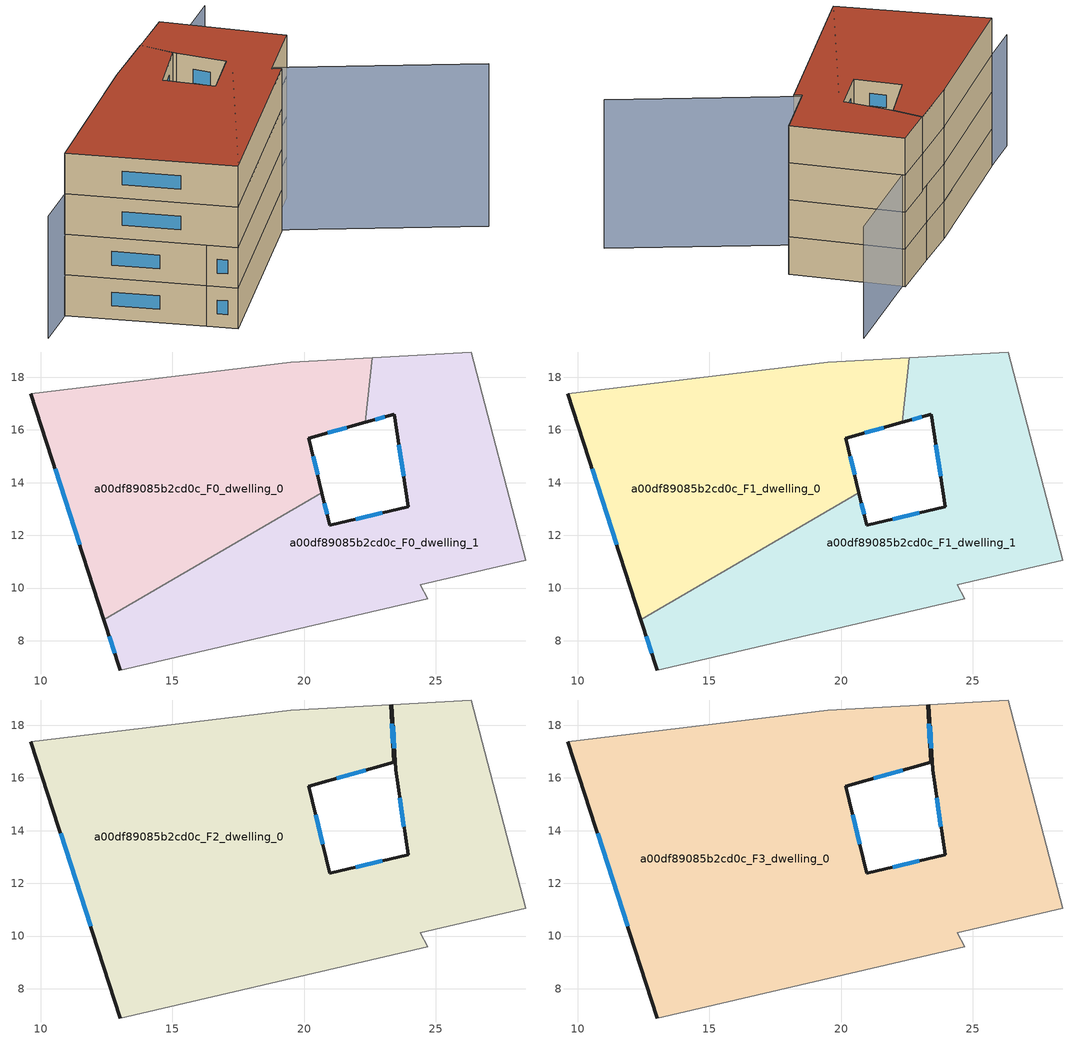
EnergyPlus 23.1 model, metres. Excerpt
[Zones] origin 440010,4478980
a00df89085b2cd0c_F0_dwelling_0
 floor ground (EU_floor_Construction): 22.59,18.75 22.33,16.29 20.17,15.69 20.67,13.62 12.4,8.79 9.63,17.37 19.48,18.57 z0
 wall outside (EU_wall_Construction): 20.67,13.62 20.17,15.69 22.33,16.29 / 9.63,17.37 12.4,8.79 z0:3
 wall adiabatic (EU_wall_Construction): 22.59,18.75 19.48,18.57 9.63,17.37 z0:3
 wall to a00df89085b2cd0c_F0_dwelling_1 (EU_wall_Construction): 12.4,8.79 20.67,13.62 / 22.33,16.29 22.59,18.75 z0:3
 window (EU_Window_Construction): 20.88,15.89 21.61,16.09 / 20.5,14.3 20.34,15 / 10.55,14.53 11.48,11.64 z0.99:2.01
a00df89085b2cd0c_F0_dwelling_1
 floor ground (EU_floor_Construction): 26.34,18.96 28.4,11.06 24.4,10.13 24.69,9.59 13.01,6.89 12.4,8.79 20.67,13.62 20.97,12.39 23.94,13.08 23.43,16.6 22.33,16.29 22.59,18.75 z0
 wall outside (EU_wall_Construction): 12.4,8.79 13.01,6.89 / 22.33,16.29 23.43,16.6 23.94,13.08 20.97,12.39 20.67,13.62 z0:3
 wall adiabatic (EU_wall_Construction): 13.01,6.89 24.69,9.59 24.4,10.13 28.4,11.06 26.34,18.96 22.59,18.75 z0:3
 window (EU_Window_Construction): 12.6,8.16 12.81,7.52 / 20.87,12.79 20.77,13.21 / 22.95,12.85 21.95,12.62 / 23.6,15.43 23.77,14.25 / 22.69,16.39 23.06,16.49 z0.99:2.01
a00df89085b2cd0c_F1_dwelling_0
 floor to a00df89085b2cd0c_F0_dwelling_0 (EU_floor_Construction): 22.59,18.75 22.32,16.29 20.17,15.69 20.67,13.62 12.4,8.79 9.63,17.37 19.48,18.57 z3
 wall outside (EU_wall_Construction): 20.67,13.62 20.17,15.69 22.33,16.29 / 9.63,17.37 12.4,8.79 z3:6
 wall adiabatic (EU_wall_Construction): 22.59,18.75 19.48,18.57 9.63,17.37 z3:6
 wall to a00df89085b2cd0c_F1_dwelling_1 (EU_wall_Construction): 12.4,8.79 20.67,13.62 / 22.33,16.29 22.59,18.75 z3:6
 window (EU_Window_Construction): 20.88,15.89 21.61,16.09 / 20.5,14.3 20.34,15 / 10.55,14.53 11.48,11.64 z3.99:5.01
a00df89085b2cd0c_F1_dwelling_1
 floor to a00df89085b2cd0c_F0_dwelling_1 (EU_floor_Construction): 26.34,18.96 28.4,11.06 24.4,10.13 24.69,9.59 13.01,6.89 12.4,8.79 20.67,13.62 20.97,12.39 23.94,13.08 23.43,16.6 22.32,16.29 22.59,18.75 z3
 wall outside (EU_wall_Construction): 12.4,8.79 13.01,6.89 / 22.33,16.29 23.43,16.6 23.94,13.08 20.97,12.39 20.67,13.62 z3:6
 wall adiabatic (EU_wall_Construction): 13.01,6.89 24.69,9.59 24.4,10.13 28.4,11.06 26.34,18.96 22.59,18.75 z3:6
 window (EU_Window_Construction): 12.6,8.16 12.81,7.52 / 20.87,12.79 20.77,13.21 / 22.95,12.85 21.95,12.62 / 23.6,15.43 23.77,14.25 / 22.69,16.39 23.06,16.49 z3.99:5.01
 roof outside (EU_roof_Construction): 23.47,16.32 23.33,18.79 22.59,18.75 23.28,18.79 23.4,16.59 23.43,16.6 z6
a00df89085b2cd0c_F2_dwelling_0
 floor to a00df89085b2cd0c_F1_dwelling_0 (EU_floor_Construction): 22.59,18.75 22.32,16.29 20.17,15.69 20.67,13.62 12.4,8.79 9.63,17.37 19.48,18.57 z6
 floor to a00df89085b2cd0c_F1_dwelling_1 (EU_floor_Construction): 23.28,18.79 23.4,16.59 22.32,16.29 22.59,18.75 z6; 26.34,18.96 28.4,11.06 24.4,10.13 24.69,9.59 13.01,6.89 12.4,8.79 20.67,13.62 20.97,12.39 23.94,13.08 23.47,16.32 23.33,18.79 z6
 wall outside (EU_wall_Construction): 23.47,16.31 23.94,13.08 20.97,12.39 20.17,15.69 23.4,16.59 23.28,18.79 / 23.47,16.31 23.33,18.79 / 9.63,17.37 13.01,6.89 z6:9
 wall adiabatic (EU_wall_Construction): 13.01,6.89 24.69,9.59 24.4,10.13 28.4,11.06 26.34,18.96 23.33,18.79 / 23.28,18.79 19.48,18.57 9.63,17.37 z6:9
 window (EU_Window_Construction): 21.24,15.99 22.33,16.29 / 20.7,13.48 20.43,14.59 / 22.95,12.85 21.95,12.62 / 23.62,15.24 23.78,14.15 / 23.42,17.13 23.37,17.97 / 10.75,13.9 11.89,10.36 / 23.36,17.32 23.32,18.06 z6.99:8.01
a00df89085b2cd0c_F3_dwelling_0
 floor to a00df89085b2cd0c_F2_dwelling_0 (EU_floor_Construction): 26.34,18.96 28.4,11.06 24.4,10.13 24.69,9.59 13.01,6.89 9.63,17.37 19.48,18.57 23.28,18.79 23.4,16.59 20.17,15.69 20.97,12.39 23.94,13.08 23.47,16.31 23.33,18.79 z9
 wall outside (EU_wall_Construction): 23.47,16.31 23.94,13.08 20.97,12.39 20.17,15.69 23.4,16.59 23.28,18.79 / 23.47,16.31 23.33,18.79 / 9.63,17.37 13.01,6.89 z9:12
 wall adiabatic (EU_wall_Construction): 13.01,6.89 24.69,9.59 24.4,10.13 28.4,11.06 26.34,18.96 23.33,18.79 / 23.28,18.79 19.48,18.57 9.63,17.37 z9:12
 window (EU_Window_Construction): 21.24,15.99 22.33,16.29 / 20.7,13.48 20.43,14.59 / 22.95,12.85 21.95,12.62 / 23.62,15.24 23.78,14.15 / 23.42,17.13 23.37,17.97 / 10.75,13.9 11.89,10.36 / 23.36,17.32 23.32,18.06 z9.99:11.01
 roof outside (EU_roof_Construction): 28.4,11.06 26.34,18.96 23.33,18.79 23.47,16.31 23.94,13.08 20.97,12.39 20.17,15.69 23.4,16.59 23.28,18.79 19.48,18.57 9.63,17.37 13.01,6.89 24.69,9.59 24.4,10.13 z12
shading: 13.01,6.89 23.38,12.41 / 23.38,12.41 30.97,-1.85 z0:12; 33.63,19.38 6.76,17.13 z0:9
[Building]
EU S2 Campaign: North Axis=0; Terrain=City; Solar Distribution=FullExterior
[Site:Location]
Madrid: Latitude=40.5; Longitude=-3.5; Time Zone=1; Elevation=609
[SizingPeriod:WeatherFileDays]
AnnualSizingPeriod: Begin Month=1; Begin Day of Month=1; End Month=12; End Day of Month=31; Day of Week for Start Day=Monday; Use Weather File Daylight Saving Period=No; Use Weather File Rain and Snow Indicators=No
[MATERIAL]
EU_InternalMass_Material: Roughness=MediumRough; Thickness=0.1; Conductivity=1; Density=1800; Specific Heat=900; Thermal Absorptance=0.9; Solar Absorptance=0.7; Visible Absorptance=0.7
[MATERIAL:NOMASS] Roughness=MediumRough; Thermal Absorptance=0.9; Solar Absorptance=0.7; Visible Absorptance=0.7
Name | Thermal Resistance
EU_wall_NoMass | 0.609216
EU_roof_NoMass | 0.513268
EU_floor_NoMass | 0.568163
[WINDOWMATERIAL:SIMPLEGLAZINGSYSTEM]
EU_Window_SimpleGlazing: UFactor=5.50606; Solar Heat Gain Coefficient=0.85; Visible Transmittance=0.85
[CONSTRUCTION]
EU_wall_Construction: EU_wall_NoMass
EU_roof_Construction: EU_roof_NoMass
EU_floor_Construction: EU_floor_NoMass
EU_InternalMass_Construction: EU_InternalMass_Material
EU_Window_Construction: EU_Window_SimpleGlazing
[ZONE] Type=1; Multiplier=1; Ceiling Height=autocalculate; Floor Area=autocalculate; Part of Total Floor Area=Yes
Name | Volume
a00df89085b2cd0c_F0_dwelling_0; a00df89085b2cd0c_F1_dwelling_0 | 223.139
a00df89085b2cd0c_F2_dwelling_0 | 445.939
a00df89085b2cd0c_F3_dwelling_0 | 445.943
a00df89085b2cd0c_F0_dwelling_1 | 223.145
a00df89085b2cd0c_F1_dwelling_1 | 223.146
[INTERNALMASS] Construction=EU_InternalMass_Construction
Name | Zone or ZoneList | Surface Area
a00df89085b2cd0c_F0_dwelling_0_EU_InternalMass | a00df89085b2cd0c_F0_dwelling_0 | 74.3796
a00df89085b2cd0c_F0_dwelling_1_EU_InternalMass | a00df89085b2cd0c_F0_dwelling_1 | 74.3819
a00df89085b2cd0c_F1_dwelling_0_EU_InternalMass | a00df89085b2cd0c_F1_dwelling_0 | 74.3796
a00df89085b2cd0c_F1_dwelling_1_EU_InternalMass | a00df89085b2cd0c_F1_dwelling_1 | 74.3819
a00df89085b2cd0c_F2_dwelling_0_EU_InternalMass | a00df89085b2cd0c_F2_dwelling_0 | 148.648
a00df89085b2cd0c_F3_dwelling_0_EU_InternalMass | a00df89085b2cd0c_F3_dwelling_0 | 148.648
[OTHEREQUIPMENT] Fuel Type=Electricity; Design Level Calculation Method=Watts/Area; Power per Zone Floor Area=1; Fraction Latent=0; Fraction Radiant=0; Fraction Lost=0; Carbon Dioxide Generation Rate=0; EndUse Subcategory=EU_Step8_InternalGains
Name | Zone or ZoneList or Space or SpaceList | Schedule
EU_Step8_InternalGain_a00df89085b2cd0c_F0_dwelling_0_f000 | a00df89085b2cd0c_F0_dwelling_0 | EU_Step8_GainSchedule_a00df89085b2cd0c_F0_dwelling_0_f000
EU_Step8_InternalGain_a00df89085b2cd0c_F0_dwelling_1_f000 | a00df89085b2cd0c_F0_dwelling_1 | EU_Step8_GainSchedule_a00df89085b2cd0c_F0_dwelling_1_f000
EU_Step8_InternalGain_a00df89085b2cd0c_F1_dwelling_0_f000 | a00df89085b2cd0c_F1_dwelling_0 | EU_Step8_GainSchedule_a00df89085b2cd0c_F1_dwelling_0_f000
EU_Step8_InternalGain_a00df89085b2cd0c_F1_dwelling_1_f000 | a00df89085b2cd0c_F1_dwelling_1 | EU_Step8_GainSchedule_a00df89085b2cd0c_F1_dwelling_1_f000
EU_Step8_InternalGain_a00df89085b2cd0c_F2_dwelling_0_f000 | a00df89085b2cd0c_F2_dwelling_0 | EU_Step8_GainSchedule_a00df89085b2cd0c_F2_dwelling_0_f000
EU_Step8_InternalGain_a00df89085b2cd0c_F3_dwelling_0_f000 | a00df89085b2cd0c_F3_dwelling_0 | EU_Step8_GainSchedule_a00df89085b2cd0c_F3_dwelling_0_f000
[ZONEVENTILATION:DESIGNFLOWRATE] Schedule=EU_AlwaysOn; Design Flow Rate Calculation Method=AirChanges/Hour; Air Changes per Hour=0.752966; Ventilation Type=Natural; Fan Pressure Rise=0; Fan Total Efficiency=1; Constant Term Coefficient=1; Temperature Term Coefficient=0; Velocity Term Coefficient=0; Velocity Squared Term Coefficient=0; Minimum Indoor Temperature=-100; Maximum Indoor Temperature=100; Delta Temperature=-100; Minimum Outdoor Temperature=-100; Maximum Outdoor Temperature=100; Maximum Wind Speed=40
Name | Zone or ZoneList or Space or SpaceList
EU_ConstantAir_a00df89085b2cd0c_F0_dwelling_0 | a00df89085b2cd0c_F0_dwelling_0
EU_ConstantAir_a00df89085b2cd0c_F0_dwelling_1 | a00df89085b2cd0c_F0_dwelling_1
EU_ConstantAir_a00df89085b2cd0c_F1_dwelling_0 | a00df89085b2cd0c_F1_dwelling_0
EU_ConstantAir_a00df89085b2cd0c_F1_dwelling_1 | a00df89085b2cd0c_F1_dwelling_1
EU_ConstantAir_a00df89085b2cd0c_F2_dwelling_0 | a00df89085b2cd0c_F2_dwelling_0
EU_ConstantAir_a00df89085b2cd0c_F3_dwelling_0 | a00df89085b2cd0c_F3_dwelling_0
[HVACTEMPLATE:THERMOSTAT] Constant Heating Setpoint=20; Constant Cooling Setpoint=50
EU_HeatOnly_a00df89085b2cd0c_F0_dwelling_0; EU_HeatOnly_a00df89085b2cd0c_F0_dwelling_1; EU_HeatOnly_a00df89085b2cd0c_F1_dwelling_0; EU_HeatOnly_a00df89085b2cd0c_F1_dwelling_1; EU_HeatOnly_a00df89085b2cd0c_F2_dwelling_0; EU_HeatOnly_a00df89085b2cd0c_F3_dwelling_0
[HVACTEMPLATE:ZONE:IDEALLOADSAIRSYSTEM] System Availability Schedule=EU_AlwaysOn; Maximum Heating Supply Air Temperature=50; Minimum Cooling Supply Air Temperature=13; Maximum Heating Supply Air Humidity Ratio=0.0156; Minimum Cooling Supply Air Humidity Ratio=0.0077; Heating Limit=NoLimit; Cooling Limit=NoLimit; Heating Availability Schedule=EU_AlwaysOn; Cooling Availability Schedule=EU_CoolingOff; Dehumidification Control Type=ConstantSensibleHeatRatio; Cooling Sensible Heat Ratio=0.7; Dehumidification Setpoint=60; Humidification Control Type=None; Humidification Setpoint=30; Outdoor Air Method=None; Outdoor Air Flow Rate per Person=0.00944; Outdoor Air Flow Rate per Zone Floor Area=0; Outdoor Air Flow Rate per Zone=0; Demand Controlled Ventilation Type=None; Outdoor Air Economizer Type=NoEconomizer; Heat Recovery Type=None; Sensible Heat Recovery Effectiveness=0.7; Latent Heat Recovery Effectiveness=0.65
Name | Template Thermostat
a00df89085b2cd0c_F0_dwelling_0 | EU_HeatOnly_a00df89085b2cd0c_F0_dwelling_0
a00df89085b2cd0c_F0_dwelling_1 | EU_HeatOnly_a00df89085b2cd0c_F0_dwelling_1
a00df89085b2cd0c_F1_dwelling_0 | EU_HeatOnly_a00df89085b2cd0c_F1_dwelling_0
a00df89085b2cd0c_F1_dwelling_1 | EU_HeatOnly_a00df89085b2cd0c_F1_dwelling_1
a00df89085b2cd0c_F2_dwelling_0 | EU_HeatOnly_a00df89085b2cd0c_F2_dwelling_0
a00df89085b2cd0c_F3_dwelling_0 | EU_HeatOnly_a00df89085b2cd0c_F3_dwelling_0
[SIZING:ZONE] Zone Cooling Design Supply Air Temperature Input Method=SupplyAirTemperature; Zone Cooling Design Supply Air Temperature=13; Zone Heating Design Supply Air Temperature Input Method=SupplyAirTemperature; Zone Heating Design Supply Air Temperature=50; Zone Cooling Design Supply Air Humidity Ratio=0.008; Zone Heating Design Supply Air Humidity Ratio=0.008; Cooling Design Air Flow Method=DesignDay; Cooling Design Air Flow Rate=0; Cooling Minimum Air Flow per Zone Floor Area=0.000762; Cooling Minimum Air Flow=0; Cooling Minimum Air Flow Fraction=0.2; Heating Design Air Flow Method=DesignDay; Heating Design Air Flow Rate=0; Heating Maximum Air Flow per Zone Floor Area=0.002032; Heating Maximum Air Flow=0.141576; Heating Maximum Air Flow Fraction=0.3; Account for Dedicated Outdoor Air System=No; Dedicated Outdoor Air System Control Strategy=NeutralSupplyAir; Dedicated Outdoor Air Low Setpoint Temperature for Design=autosize; Dedicated Outdoor Air High Setpoint Temperature for Design=autosize; Zone Load Sizing Method=Sensible Load Only No Latent Load; Zone Latent Cooling Design Supply Air Humidity Ratio Input Method=HumidityRatioDifference; Zone Cooling Design Supply Air Humidity Ratio Difference=0.005; Zone Latent Heating Design Supply Air Humidity Ratio Input Method=HumidityRatioDifference; Zone Humidification Design Supply Air Humidity Ratio Difference=0.005
a00df89085b2cd0c_F0_dwelling_0; a00df89085b2cd0c_F0_dwelling_1; a00df89085b2cd0c_F1_dwelling_0; a00df89085b2cd0c_F1_dwelling_1; a00df89085b2cd0c_F2_dwelling_0; a00df89085b2cd0c_F3_dwelling_0
[SCHEDULE:CONSTANT]
Name | Hourly Value
EU_AlwaysOn | 1
EU_CoolingOff | 0
[SCHEDULE:FILE] Column Number=1; Rows to Skip at Top=0; Number of Hours of Data=8760; Column Separator=Comma; Interpolate to Timestep=No; Minutes per Item=60; Adjust Schedule for Daylight Savings=Yes
Name | File
EU_Step8_GainSchedule_a00df89085b2cd0c_F0_dwelling_0_f000 | ../../schedules/a00df89085b2cd0c/a00df89085b2cd0c_F0_dwelling_0_f000_gain.csv
EU_Step8_GainSchedule_a00df89085b2cd0c_F0_dwelling_1_f000 | ../../schedules/a00df89085b2cd0c/a00df89085b2cd0c_F0_dwelling_1_f000_gain.csv
EU_Step8_GainSchedule_a00df89085b2cd0c_F1_dwelling_0_f000 | ../../schedules/a00df89085b2cd0c/a00df89085b2cd0c_F1_dwelling_0_f000_gain.csv
EU_Step8_GainSchedule_a00df89085b2cd0c_F1_dwelling_1_f000 | ../../schedules/a00df89085b2cd0c/a00df89085b2cd0c_F1_dwelling_1_f000_gain.csv
EU_Step8_GainSchedule_a00df89085b2cd0c_F2_dwelling_0_f000 | ../../schedules/a00df89085b2cd0c/a00df89085b2cd0c_F2_dwelling_0_f000_gain.csv
EU_Step8_GainSchedule_a00df89085b2cd0c_F3_dwelling_0_f000 | ../../schedules/a00df89085b2cd0c/a00df89085b2cd0c_F3_dwelling_0_f000_gain.csv
